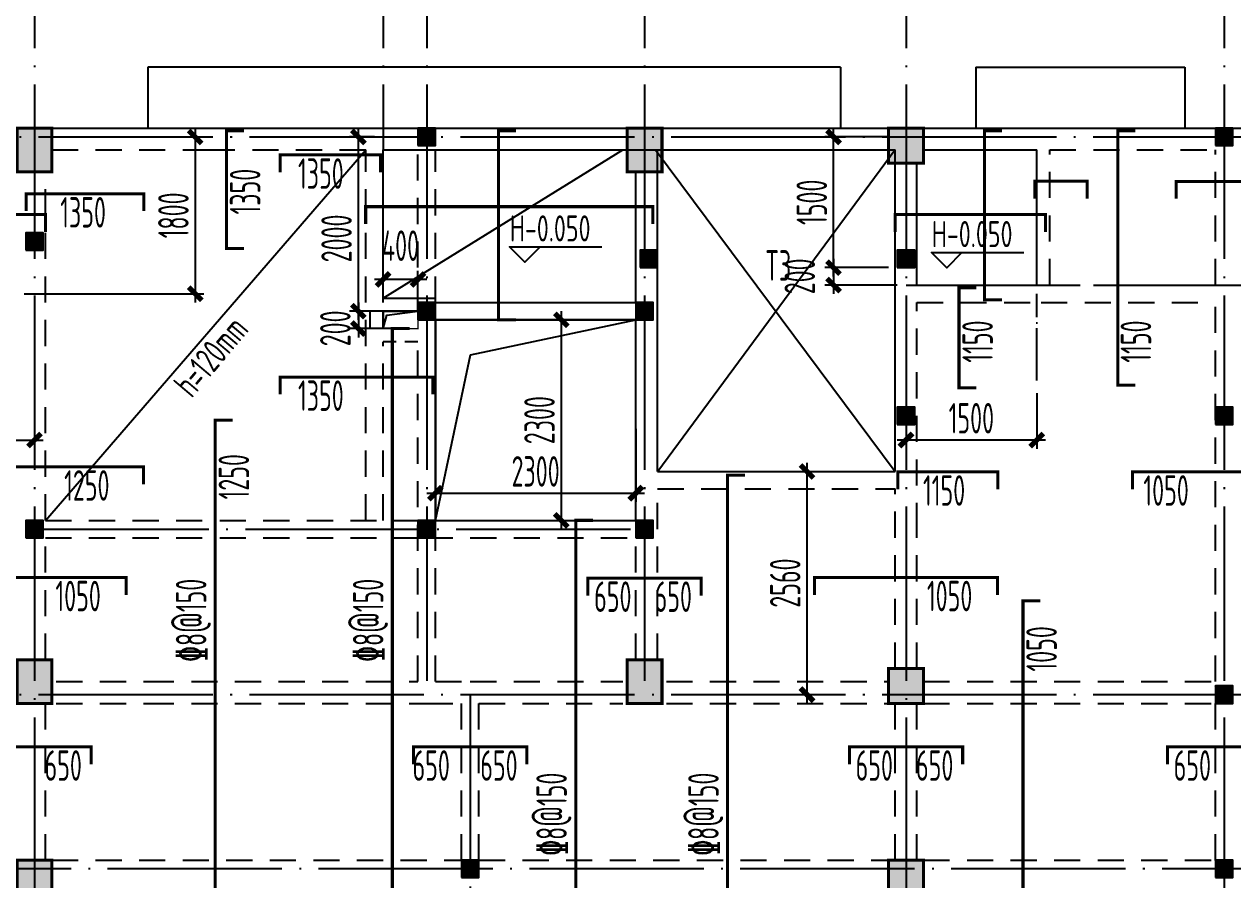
# Model space of a CAD drawing. Extents: x -472319 to -112444, y -516749 to -5704.
# Drawn here: x -277913 to -264044, y -240960 to -231141 of the extents above; entities that cross this region are included whole.
import ezdxf

# ---------------------------------------------------------------- set-up
doc = ezdxf.new("R2010")
doc.units = 0
doc.header["$LTSCALE"] = 100
doc.header["$MEASUREMENT"] = 0
for name, pattern in [('3', [5, 3, -2]), ('CENTER', [2, 1.25, -0.25, 0.25, -0.25]), ('DOTE', [2.42, 2, -0.2, 0.02, -0.2])]:
    doc.linetypes.add(name, pattern=pattern)
for name, color, linetype in [('1301', 24, 'Continuous'), ('1305', 1, 'Continuous'), ('1306', 94, 'Continuous'), ('1307', 7, 'Continuous'), ('COLUMN', 9, 'Continuous'), ('DOTE', 1, 'CENTER'), ('S_BEAM', 4, 'Continuous'), ('S_BEAMDASH', 134, '3'), ('S_CL', 2, 'Continuous'), ('S_HOLE', 253, 'Continuous'), ('坡道', 7, 'Continuous'), ('板标注', 221, 'Continuous'), ('洞口边线', 7, 'Continuous'), ('零厚板', 7, 'Continuous')]:
    doc.layers.add(name, color=color, linetype=linetype)
doc.styles.add('HZ', font='tssdeng.shx', dxfattribs={"width": 0.6, "height": 350, "bigfont": 'a.shx'})
doc.styles.get("Standard").update_dxf_attribs({"font": 'tssdeng.shx', "width": 0.6, "bigfont": 'a.shx'})
doc.styles.add('TSSD_Rein', font='Tssdeng.shx', dxfattribs={"width": 0.7, "bigfont": 'hztxt.shx'})
doc.dimstyles.new('DIMN', dxfattribs={"dimtxt": 350, "dimasz": 150, "dimexe": 100, "dimexo": 100, "dimgap": 75, "dimtad": 1, "dimdec": 0, "dimzin": 0, "dimdsep": 46, "dimtxsty": 'HZ', "dimblk": 'ARCHTICK', "dimcen": 0.09, "dimdle": 100, "dimclrd": 3, "dimclre": 3, "dimclrt": 7, "dimazin": 2, "dimtfac": 1, "dimtdec": 0, "dimtmove": 2, "dimatfit": 3, "dimldrblk": 'ARCHTICK', "dimfxl": 1, "dimtolj": 1, "dimtzin": 0, "dimarcsym": 0})

# ---------------------------------------------------------------- blocks, each defined once
blk = doc.blocks.new('_ArchTick')
at = {"color": 0, "linetype": 'ByBlock', "const_width": 0.4}
blk.add_lwpolyline([(-0.5, -0.5), (0.5, 0.5)], dxfattribs=at)
blk = doc.blocks.new('*D1300')
at = {"layer": '1301', "color": 3, "lineweight": -2, "transparency": 16777216}
for p, q in [((-273294, -234071), (-273894, -234071)), ((-273794, -234335), (-273794, -233971)), ((-273394, -234335), (-273394, -233971))]:
    blk.add_line(p, q, dxfattribs=at)
at = {"layer": 'Defpoints', "color": 0, "transparency": 16777216}
for p in [(-273794, -234071), (-273794, -234435), (-273394, -234435)]:
    blk.add_point(p, dxfattribs=at)
at = {"layer": '1301', "color": 3, "lineweight": -2, "transparency": 16777216, "xscale": 150, "yscale": 150, "zscale": 150, "rotation": 180}
blk.add_blockref('_ArchTick', (-273794, -234071), dxfattribs=at)
at = {"layer": '1301', "color": 3, "lineweight": -2, "transparency": 16777216, "xscale": 150, "yscale": 150, "zscale": 150}
blk.add_blockref('_ArchTick', (-273394, -234071), dxfattribs=at)
at = {"layer": '1301', "color": 7, "transparency": 16777216, "insert": (-273594, -233683), "char_height": 350, "attachment_point": 5, "style": 'HZ'}
blk.add_mtext('\\A1;400', dxfattribs=at)
blk = doc.blocks.new('*D1297')
at = {"layer": '1301', "color": 3, "lineweight": -2, "transparency": 16777216}
for p, q in [((-274078, -234335), (-274078, -234735)), ((-273694, -234435), (-274178, -234435)), ((-273694, -234635), (-274178, -234635))]:
    blk.add_line(p, q, dxfattribs=at)
at = {"layer": 'Defpoints', "color": 0, "transparency": 16777216}
for p in [(-273594, -234435), (-274078, -234635), (-273594, -234635)]:
    blk.add_point(p, dxfattribs=at)
at = {"layer": '1301', "color": 3, "lineweight": -2, "transparency": 16777216, "xscale": 150, "yscale": 150, "zscale": 150}
for p, rotation in [((-274078, -234435), 90), ((-274078, -234635), 270)]:
    blk.add_blockref('_ArchTick', p, dxfattribs=dict(at, rotation=rotation))
at = {"layer": '1301', "color": 7, "transparency": 16777216, "insert": (-274342, -234632), "char_height": 350, "attachment_point": 5, "rotation": 90, "style": 'HZ'}
blk.add_mtext('\\A1;200', dxfattribs=at)
blk = doc.blocks.new('*D2572')
at = {"layer": 'COLUMN', "color": 3, "lineweight": -2, "transparency": 16777216}
for p, q in [((-268930, -236175), (-268930, -238935)), ((-269300, -236275), (-268830, -236275)), ((-269300, -238835), (-268830, -238835))]:
    blk.add_line(p, q, dxfattribs=at)
at = {"layer": 'Defpoints', "color": 0, "transparency": 16777216}
for p in [(-269400, -236275), (-269400, -238835), (-268930, -238835)]:
    blk.add_point(p, dxfattribs=at)
at = {"layer": 'COLUMN', "color": 3, "lineweight": -2, "transparency": 16777216, "xscale": 150, "yscale": 150, "zscale": 150}
for p, rotation in [((-268930, -236275), 90), ((-268930, -238835), 270)]:
    blk.add_blockref('_ArchTick', p, dxfattribs=dict(at, rotation=rotation))
at = {"layer": 'COLUMN', "color": 7, "transparency": 16777216, "insert": (-269180, -237555), "char_height": 350, "attachment_point": 5, "rotation": 90, "style": 'HZ'}
blk.add_mtext('\\A1;2560', dxfattribs=at)
blk = doc.blocks.new('*D2575')
at = {"layer": 'COLUMN', "color": 3, "lineweight": -2, "transparency": 16777216}
for p, q in [((-276960, -232435), (-275850, -232435)), ((-275950, -232335), (-275950, -234335)), ((-277513, -234235), (-275850, -234235))]:
    blk.add_line(p, q, dxfattribs=at)
at = {"layer": 'Defpoints', "color": 0, "transparency": 16777216}
for p in [(-277060, -232435), (-277613, -234235), (-275950, -234235)]:
    blk.add_point(p, dxfattribs=at)
at = {"layer": 'COLUMN', "color": 3, "lineweight": -2, "transparency": 16777216, "xscale": 150, "yscale": 150, "zscale": 150}
for p, rotation in [((-275950, -232435), 90), ((-275950, -234235), 270)]:
    blk.add_blockref('_ArchTick', p, dxfattribs=dict(at, rotation=rotation))
at = {"layer": 'COLUMN', "color": 7, "transparency": 16777216, "insert": (-276200, -233335), "char_height": 350, "attachment_point": 5, "rotation": 90, "style": 'HZ'}
blk.add_mtext('\\A1;1800', dxfattribs=at)
blk = doc.blocks.new('*D2576')
at = {"layer": 'COLUMN', "color": 3, "lineweight": -2, "transparency": 16777216}
for p, q in [((-267994, -232435), (-268725, -232435)), ((-268625, -234035), (-268625, -232335)), ((-267994, -233935), (-268725, -233935))]:
    blk.add_line(p, q, dxfattribs=at)
at = {"layer": 'Defpoints', "color": 0, "transparency": 16777216}
for p in [(-268625, -232435), (-267894, -232435), (-267894, -233935)]:
    blk.add_point(p, dxfattribs=at)
at = {"layer": 'COLUMN', "color": 3, "lineweight": -2, "transparency": 16777216, "xscale": 150, "yscale": 150, "zscale": 150}
for p, rotation in [((-268625, -232435), 90), ((-268625, -233935), 270)]:
    blk.add_blockref('_ArchTick', p, dxfattribs=dict(at, rotation=rotation))
at = {"layer": 'COLUMN', "color": 7, "transparency": 16777216, "insert": (-268875, -233185), "char_height": 350, "attachment_point": 5, "rotation": 90, "style": 'HZ'}
blk.add_mtext('\\A1;1500', dxfattribs=at)
blk = doc.blocks.new('*D2577')
at = {"layer": 'COLUMN', "color": 3, "lineweight": -2, "transparency": 16777216}
for p, q in [((-267994, -233935), (-268725, -233935)), ((-268625, -233835), (-268625, -234235)), ((-267894, -234135), (-268725, -234135))]:
    blk.add_line(p, q, dxfattribs=at)
at = {"layer": 'Defpoints', "color": 0, "transparency": 16777216}
for p in [(-267894, -233935), (-268625, -234135), (-267794, -234135)]:
    blk.add_point(p, dxfattribs=at)
at = {"layer": 'COLUMN', "color": 3, "lineweight": -2, "transparency": 16777216, "xscale": 150, "yscale": 150, "zscale": 150}
for p, rotation in [((-268625, -233935), 90), ((-268625, -234135), 270)]:
    blk.add_blockref('_ArchTick', p, dxfattribs=dict(at, rotation=rotation))
at = {"layer": 'COLUMN', "color": 7, "transparency": 16777216, "insert": (-269013, -234035), "char_height": 350, "attachment_point": 5, "rotation": 90, "style": 'HZ'}
blk.add_mtext('\\A1;200', dxfattribs=at)
blk = doc.blocks.new('*D2578')
at = {"layer": 'COLUMN', "color": 3, "lineweight": -2, "transparency": 16777216}
for p, q in [((-271749, -234435), (-271749, -236935)), ((-271762, -234535), (-271649, -234535)), ((-271767, -236835), (-271649, -236835))]:
    blk.add_line(p, q, dxfattribs=at)
at = {"layer": 'Defpoints', "color": 0, "transparency": 16777216}
for p in [(-271862, -234535), (-271867, -236835), (-271749, -236835)]:
    blk.add_point(p, dxfattribs=at)
at = {"layer": 'COLUMN', "color": 3, "lineweight": -2, "transparency": 16777216, "xscale": 150, "yscale": 150, "zscale": 150}
for p, rotation in [((-271749, -234535), 90), ((-271749, -236835), 270)]:
    blk.add_blockref('_ArchTick', p, dxfattribs=dict(at, rotation=rotation))
at = {"layer": 'COLUMN', "color": 7, "transparency": 16777216, "insert": (-271999, -235685), "char_height": 350, "attachment_point": 5, "rotation": 90, "style": 'HZ'}
blk.add_mtext('\\A1;2300', dxfattribs=at)
blk = doc.blocks.new('*D2579')
at = {"layer": 'COLUMN', "color": 3, "lineweight": -2, "transparency": 16777216}
for p, q in [((-273194, -235785), (-273194, -236623)), ((-270894, -235785), (-270894, -236623)), ((-273294, -236523), (-270794, -236523))]:
    blk.add_line(p, q, dxfattribs=at)
at = {"layer": 'Defpoints', "color": 0, "transparency": 16777216}
for p in [(-273194, -235685), (-270894, -235685), (-270894, -236523)]:
    blk.add_point(p, dxfattribs=at)
at = {"layer": 'COLUMN', "color": 3, "lineweight": -2, "transparency": 16777216, "xscale": 150, "yscale": 150, "zscale": 150, "rotation": 180}
blk.add_blockref('_ArchTick', (-273194, -236523), dxfattribs=at)
at = {"layer": 'COLUMN', "color": 3, "lineweight": -2, "transparency": 16777216, "xscale": 150, "yscale": 150, "zscale": 150}
blk.add_blockref('_ArchTick', (-270894, -236523), dxfattribs=at)
at = {"layer": 'COLUMN', "color": 7, "transparency": 16777216, "insert": (-272044, -236273), "char_height": 350, "attachment_point": 5, "style": 'HZ'}
blk.add_mtext('\\A1;2300', dxfattribs=at)
blk = doc.blocks.new('*D2574')
at = {"layer": 'COLUMN', "color": 3, "lineweight": -2, "transparency": 16777216}
for p, q in [((-273894, -232435), (-274178, -232435)), ((-274078, -234535), (-274078, -232335)), ((-273894, -234435), (-274178, -234435))]:
    blk.add_line(p, q, dxfattribs=at)
at = {"layer": 'Defpoints', "color": 0, "transparency": 16777216}
for p in [(-274078, -232435), (-273794, -232435), (-273794, -234435)]:
    blk.add_point(p, dxfattribs=at)
at = {"layer": 'COLUMN', "color": 3, "lineweight": -2, "transparency": 16777216, "xscale": 150, "yscale": 150, "zscale": 150}
for p, rotation in [((-274078, -232435), 90), ((-274078, -234435), 270)]:
    blk.add_blockref('_ArchTick', p, dxfattribs=dict(at, rotation=rotation))
at = {"layer": 'COLUMN', "color": 7, "transparency": 16777216, "insert": (-274328, -233600), "char_height": 350, "attachment_point": 5, "rotation": 90, "style": 'HZ'}
blk.add_mtext('\\A1;2000', dxfattribs=at)
blk = doc.blocks.new('*D2599')
at = {"layer": '1306', "color": 3, "lineweight": -2, "transparency": 16777216}
for p, q in [((-279294, -235375), (-279294, -236013)), ((-277794, -235375), (-277794, -236013)), ((-279394, -235913), (-277694, -235913))]:
    blk.add_line(p, q, dxfattribs=at)
at = {"layer": 'Defpoints', "color": 0, "transparency": 16777216}
for p in [(-279294, -235275), (-277794, -235275), (-277794, -235913)]:
    blk.add_point(p, dxfattribs=at)
at = {"layer": '1306', "color": 3, "lineweight": -2, "transparency": 16777216, "xscale": 150, "yscale": 150, "zscale": 150, "rotation": 180}
blk.add_blockref('_ArchTick', (-279294, -235913), dxfattribs=at)
at = {"layer": '1306', "color": 3, "lineweight": -2, "transparency": 16777216, "xscale": 150, "yscale": 150, "zscale": 150}
blk.add_blockref('_ArchTick', (-277794, -235913), dxfattribs=at)
at = {"layer": '1306', "color": 7, "transparency": 16777216, "insert": (-278544, -235663), "char_height": 350, "attachment_point": 5, "style": 'HZ'}
blk.add_mtext('\\A1;1500', dxfattribs=at)
blk = doc.blocks.new('*D2606')
at = {"layer": '1306', "color": 3, "lineweight": -2, "transparency": 16777216}
for p, q in [((-267794, -235375), (-267794, -236013)), ((-266294, -235375), (-266294, -236013)), ((-266194, -235913), (-267894, -235913))]:
    blk.add_line(p, q, dxfattribs=at)
at = {"layer": 'Defpoints', "color": 0, "transparency": 16777216}
for p in [(-267794, -235275), (-266294, -235275), (-267794, -235913)]:
    blk.add_point(p, dxfattribs=at)
at = {"layer": '1306', "color": 3, "lineweight": -2, "transparency": 16777216, "xscale": 150, "yscale": 150, "zscale": 150, "rotation": 180}
blk.add_blockref('_ArchTick', (-267794, -235913), dxfattribs=at)
at = {"layer": '1306', "color": 3, "lineweight": -2, "transparency": 16777216, "xscale": 150, "yscale": 150, "zscale": 150}
blk.add_blockref('_ArchTick', (-266294, -235913), dxfattribs=at)
at = {"layer": '1306', "color": 7, "transparency": 16777216, "insert": (-267044, -235663), "char_height": 350, "attachment_point": 5, "style": 'HZ'}
blk.add_mtext('\\A1;1500', dxfattribs=at)

msp = doc.modelspace()

# ---------------------------------------------------------------- hatches: boundary and pattern name
at = {"layer": 'COLUMN'}
h = msp.add_hatch(dxfattribs=at)
h.set_pattern_fill('ANSI31', color=0)
h.set_pattern_definition([(45, (-324431.33058, -46796.88947), (-0.08838834765, 0.08838834765), [])])
h.paths.add_polyline_path([(-273393.831, -232534.889), (-273193.831, -232534.889), (-273193.831, -232334.889), (-273393.831, -232334.889)])
h = msp.add_hatch(dxfattribs=at)
h.set_pattern_fill('ANSI31', color=0)
h.set_pattern_definition([(45, (-315281.33058, -46796.88947), (-0.08838834765, 0.08838834765), [])])
h.paths.add_polyline_path([(-264243.831, -232534.889), (-264043.831, -232534.889), (-264043.831, -232334.889), (-264243.831, -232334.889)])
h = msp.add_hatch(dxfattribs=at)
h.set_pattern_fill('ANSI31', color=0)
h.set_pattern_definition([(45, (-328931.33254, -47996.88947), (-0.08838834765, 0.08838834765), [])])
h.paths.add_polyline_path([(-277893.833, -233734.889), (-277693.833, -233734.889), (-277693.833, -233534.889), (-277893.833, -233534.889)])
h = msp.add_hatch(dxfattribs=at)
h.set_pattern_fill('ANSI31', color=0)
h.set_pattern_definition([(45, (-328931.33058, -47996.88947), (-0.08838834765, 0.08838834765), [])])
h.paths.add_polyline_path([(-277893.831, -233734.889), (-277693.831, -233734.889), (-277693.831, -233534.889), (-277893.831, -233534.889)])
h = msp.add_hatch(dxfattribs=at)
h.set_pattern_fill('ANSI31', color=0)
h.set_pattern_definition([(45, (-321881.33058, -48196.88947), (-0.08838834765, 0.08838834765), [])])
h.paths.add_polyline_path([(-270843.831, -233934.889), (-270643.831, -233934.889), (-270643.831, -233734.889), (-270843.831, -233734.889)])
h = msp.add_hatch(dxfattribs=at)
h.set_pattern_fill('ANSI31', color=0)
h.set_pattern_definition([(45, (-321881.32863, -48196.88947), (-0.08838834765, 0.08838834765), [])])
h.paths.add_polyline_path([(-270843.829, -233934.889), (-270643.829, -233934.889), (-270643.829, -233734.889), (-270843.829, -233734.889)])
h = msp.add_hatch(dxfattribs=at)
h.set_pattern_fill('ANSI31', color=0)
h.set_pattern_definition([(45, (-318931.33058, -48196.88947), (-0.08838834765, 0.08838834765), [])])
h.paths.add_polyline_path([(-267893.831, -233934.889), (-267693.831, -233934.889), (-267693.831, -233734.889), (-267893.831, -233734.889)])
h = msp.add_hatch(dxfattribs=at)
h.set_pattern_fill('ANSI31', color=0)
h.set_pattern_definition([(45, (-324431.33058, -48796.88947), (-0.08838834765, 0.08838834765), [])])
h.paths.add_polyline_path([(-273393.831, -234534.889), (-273193.831, -234534.889), (-273193.831, -234334.889), (-273393.831, -234334.889)])
h = msp.add_hatch(dxfattribs=at)
h.set_pattern_fill('ANSI31', color=0)
h.set_pattern_definition([(45, (-324431.32863, -48796.88947), (-0.08838834765, 0.08838834765), [])])
h.paths.add_polyline_path([(-273393.829, -234534.889), (-273193.829, -234534.889), (-273193.829, -234334.889), (-273393.829, -234334.889)])
h = msp.add_hatch(dxfattribs=at)
h.set_pattern_fill('ANSI31', color=0)
h.set_pattern_definition([(45, (-321931.33058, -48796.88947), (-0.08838834765, 0.08838834765), [])])
h.paths.add_polyline_path([(-270893.831, -234534.889), (-270693.831, -234534.889), (-270693.831, -234334.889), (-270893.831, -234334.889)])
h = msp.add_hatch(dxfattribs=at)
h.set_pattern_fill('ANSI31', color=0)
h.set_pattern_definition([(45, (-321931.32863, -48796.88947), (-0.08838834765, 0.08838834765), [])])
h.paths.add_polyline_path([(-270893.829, -234534.889), (-270693.829, -234534.889), (-270693.829, -234334.889), (-270893.829, -234334.889)])
h = msp.add_hatch(dxfattribs=at)
h.set_pattern_fill('ANSI31', color=0)
h.set_pattern_definition([(45, (-318931.33058, -49996.89093), (-0.08838834765, 0.08838834765), [])])
h.paths.add_polyline_path([(-267893.831, -235734.891), (-267693.831, -235734.891), (-267693.831, -235534.891), (-267893.831, -235534.891)])
h = msp.add_hatch(dxfattribs=at)
h.set_pattern_fill('ANSI31', color=0)
h.set_pattern_definition([(45, (-315281.33058, -49996.89093), (-0.08838834765, 0.08838834765), [])])
h.paths.add_polyline_path([(-264243.831, -235734.891), (-264043.831, -235734.891), (-264043.831, -235534.891), (-264243.831, -235534.891)])
h = msp.add_hatch(dxfattribs=at)
h.set_pattern_fill('ANSI31', color=0)
h.set_pattern_definition([(45, (-328931.33058, -51296.89045), (-0.08838834765, 0.08838834765), [])])
h.paths.add_polyline_path([(-277893.831, -237034.89), (-277693.831, -237034.89), (-277693.831, -236834.89), (-277893.831, -236834.89)])
h = msp.add_hatch(dxfattribs=at)
h.set_pattern_fill('ANSI31', color=0)
h.set_pattern_definition([(45, (-328931.32863, -51296.89045), (-0.08838834765, 0.08838834765), [])])
h.paths.add_polyline_path([(-277893.829, -237034.89), (-277693.829, -237034.89), (-277693.829, -236834.89), (-277893.829, -236834.89)])
h = msp.add_hatch(dxfattribs=at)
h.set_pattern_fill('ANSI31', color=0)
h.set_pattern_definition([(45, (-324431.33058, -51296.89045), (-0.08838834765, 0.08838834765), [])])
h.paths.add_polyline_path([(-273393.831, -237034.89), (-273193.831, -237034.89), (-273193.831, -236834.89), (-273393.831, -236834.89)])
h = msp.add_hatch(dxfattribs=at)
h.set_pattern_fill('ANSI31', color=0)
h.set_pattern_definition([(45, (-324431.32863, -51296.89045), (-0.08838834765, 0.08838834765), [])])
h.paths.add_polyline_path([(-273393.829, -237034.89), (-273193.829, -237034.89), (-273193.829, -236834.89), (-273393.829, -236834.89)])
h = msp.add_hatch(dxfattribs=at)
h.set_pattern_fill('ANSI31', color=0)
h.set_pattern_definition([(45, (-321931.33058, -51296.89045), (-0.08838834765, 0.08838834765), [])])
h.paths.add_polyline_path([(-270893.831, -237034.89), (-270693.831, -237034.89), (-270693.831, -236834.89), (-270893.831, -236834.89)])
h = msp.add_hatch(dxfattribs=at)
h.set_pattern_fill('ANSI31', color=0)
h.set_pattern_definition([(45, (-321931.32863, -51296.89045), (-0.08838834765, 0.08838834765), [])])
h.paths.add_polyline_path([(-270893.829, -237034.89), (-270693.829, -237034.89), (-270693.829, -236834.89), (-270893.829, -236834.89)])
h = msp.add_hatch(dxfattribs=at)
h.set_pattern_fill('ANSI31', color=0)
h.set_pattern_definition([(45, (-315281.32863, -53196.89045), (-0.08838834765, 0.08838834765), [])])
h.paths.add_polyline_path([(-264243.829, -238934.89), (-264043.829, -238934.89), (-264043.829, -238734.89), (-264243.829, -238734.89)])
h = msp.add_hatch(dxfattribs=at)
h.set_pattern_fill('ANSI31', color=0)
h.set_pattern_definition([(45, (-323931.32863, -55196.89045), (-0.08838834765, 0.08838834765), [])])
h.paths.add_polyline_path([(-272893.829, -240934.89), (-272693.829, -240934.89), (-272693.829, -240734.89), (-272893.829, -240734.89)])
h = msp.add_hatch(dxfattribs=at)
h.set_pattern_fill('ANSI31', color=0)
h.set_pattern_definition([(45, (-315281.33058, -55196.89045), (-0.08838834765, 0.08838834765), [])])
h.paths.add_polyline_path([(-264243.831, -240934.89), (-264043.831, -240934.89), (-264043.831, -240734.89), (-264243.831, -240734.89)])
at = {"layer": 'S_CL'}
h = msp.add_hatch(dxfattribs=at)
h.set_pattern_fill('ANSI31', color=256)
h.set_pattern_definition([(45, (114544.49969, 398805.50098), (-0.088388347648, 0.088388347648), [])])
h.paths.add_polyline_path([(-299493.831, -232834.889), (-299493.831, -232334.889), (-299893.831, -232334.889), (-299893.831, -232834.889)])
h.paths.add_polyline_path([(-299493.831, -238934.89), (-299493.831, -238534.89), (-299893.831, -238534.89), (-299893.831, -238934.89)])
h.paths.add_polyline_path([(-299493.831, -241134.89), (-299493.831, -240734.89), (-299893.831, -240734.89), (-299893.831, -241134.89)])
h.paths.add_polyline_path([(-299493.831, -247334.89), (-299493.831, -246834.89), (-299893.831, -246834.89), (-299893.831, -247334.89)])
h.paths.add_polyline_path([(-302393.831, -232834.889), (-302393.831, -232334.889), (-302793.831, -232334.889), (-302793.831, -232834.889)])
h.paths.add_polyline_path([(-302393.831, -238934.89), (-302393.831, -238534.89), (-302793.831, -238534.89), (-302793.831, -238934.89)])
h.paths.add_polyline_path([(-302393.831, -241134.89), (-302393.831, -240734.89), (-302793.831, -240734.89), (-302793.831, -241134.89)])
h.paths.add_polyline_path([(-302393.831, -247334.89), (-302393.831, -246834.89), (-302793.831, -246834.89), (-302793.831, -247334.89)])
h.paths.add_polyline_path([(-242793.829, -247334.89), (-242793.829, -246834.89), (-243193.829, -246834.89), (-243193.829, -247334.89)])
h.paths.add_polyline_path([(-245693.829, -247334.89), (-245693.829, -246834.89), (-246093.829, -246834.89), (-246093.829, -247334.89)])
h.paths.add_polyline_path([(-252993.829, -247334.89), (-252993.829, -246934.89), (-253393.829, -246934.89), (-253393.829, -247334.89)])
h.paths.add_polyline_path([(-260293.829, -247334.89), (-260293.829, -246934.89), (-260693.829, -246934.89), (-260693.829, -247334.89)])
h.paths.add_polyline_path([(-267593.829, -247334.89), (-267593.829, -246834.89), (-267993.829, -246834.89), (-267993.829, -247334.89)])
h.paths.add_polyline_path([(-277593.831, -247334.89), (-277593.831, -246834.89), (-277993.831, -246834.89), (-277993.831, -247334.89)])
h.paths.add_polyline_path([(-284893.831, -247334.89), (-284893.831, -246934.89), (-285293.831, -246934.89), (-285293.831, -247334.89)])
h.paths.add_polyline_path([(-292193.831, -247334.89), (-292193.831, -246934.89), (-292593.831, -246934.89), (-292593.831, -247334.89)])
h.paths.add_polyline_path([(-242793.829, -232834.889), (-242793.829, -232334.889), (-243193.829, -232334.889), (-243193.829, -232834.889)])
h.paths.add_polyline_path([(-242793.829, -238934.89), (-242793.829, -238534.89), (-243193.829, -238534.89), (-243193.829, -238934.89)])
h.paths.add_polyline_path([(-242793.829, -241134.89), (-242793.829, -240734.89), (-243193.829, -240734.89), (-243193.829, -241134.89)])
h.paths.add_polyline_path([(-245693.829, -232834.889), (-245693.829, -232334.889), (-246093.829, -232334.889), (-246093.829, -232834.889)])
h.paths.add_polyline_path([(-245693.829, -238934.89), (-245693.829, -238534.89), (-246093.829, -238534.89), (-246093.829, -238934.89)])
h.paths.add_polyline_path([(-245693.829, -241134.89), (-245693.829, -240734.89), (-246093.829, -240734.89), (-246093.829, -241134.89)])
h.paths.add_polyline_path([(-252993.829, -232734.889), (-252993.829, -232334.889), (-253393.829, -232334.889), (-253393.829, -232734.889)])
h.paths.add_polyline_path([(-260293.829, -232734.889), (-260293.829, -232334.889), (-260693.829, -232334.889), (-260693.829, -232734.889)])
h.paths.add_polyline_path([(-267593.829, -232734.889), (-267593.829, -232334.889), (-267993.829, -232334.889), (-267993.829, -232734.889)])
h.paths.add_polyline_path([(-270593.829, -232834.889), (-270593.829, -232334.889), (-270993.829, -232334.889), (-270993.829, -232834.889)])
h.paths.add_polyline_path([(-277593.831, -232834.889), (-277593.831, -232334.889), (-277993.831, -232334.889), (-277993.831, -232834.889)])
h.paths.add_polyline_path([(-284893.831, -232734.889), (-284893.831, -232334.889), (-285293.831, -232334.889), (-285293.831, -232734.889)])
h.paths.add_polyline_path([(-292193.831, -232734.889), (-292193.831, -232334.889), (-292593.831, -232334.889), (-292593.831, -232734.889)])
h.paths.add_polyline_path([(-260293.829, -238934.89), (-260293.829, -238534.89), (-260693.829, -238534.89), (-260693.829, -238934.89)])
h.paths.add_polyline_path([(-260293.829, -241134.89), (-260293.829, -240734.89), (-260693.829, -240734.89), (-260693.829, -241134.89)])
h.paths.add_polyline_path([(-267593.829, -238934.89), (-267593.829, -238534.89), (-267993.829, -238534.89), (-267993.829, -238934.89)])
h.paths.add_polyline_path([(-267593.829, -241134.89), (-267593.829, -240734.89), (-267993.829, -240734.89), (-267993.829, -241134.89)])
h.paths.add_polyline_path([(-270593.829, -238934.89), (-270593.829, -238434.89), (-270993.829, -238434.89), (-270993.829, -238934.89)])
h.paths.add_polyline_path([(-277593.831, -238934.89), (-277593.831, -238434.89), (-277993.831, -238434.89), (-277993.831, -238934.89)])
h.paths.add_polyline_path([(-277593.831, -241134.89), (-277593.831, -240734.89), (-277993.831, -240734.89), (-277993.831, -241134.89)])
h.paths.add_polyline_path([(-284893.831, -238934.89), (-284893.831, -238534.89), (-285293.831, -238534.89), (-285293.831, -238934.89)])
h.paths.add_polyline_path([(-284893.831, -241134.89), (-284893.831, -240734.89), (-285293.831, -240734.89), (-285293.831, -241134.89)])

# ---------------------------------------------------------------- linework, layer by layer
for p, q in [((-268543.829, -231634.89), (-276493.829, -231634.89)), ((-268543.829, -231634.89), (-268543.829, -232334.89)), ((-266993.829, -231634.89), (-264593.829, -231634.89)), ((-266993.829, -231634.89), (-266993.829, -232334.89))]:
    msp.add_line(p, q)
at = {"layer": '1301', "color": 7}
msp.add_line((-273793.829, -234284.89), (-271043.829, -232584.89), dxfattribs=at)
at = {"layer": '1305', "const_width": 35}
for points in [[(-275390.331, -233714.89), (-275590.331, -233714.89), (-275590.331, -232364.89), (-275390.331, -232364.89)], [(-272268.829, -234534.89), (-272468.829, -234534.89), (-272468.829, -232364.89), (-272268.829, -232364.89)], [(-266692.829, -234304.89), (-266892.829, -234304.89), (-266892.829, -232364.89), (-266692.829, -232364.89)], [(-265163.833, -235284.89), (-265363.833, -235284.89), (-265363.833, -232364.89), (-265163.833, -232364.89)], [(-274973.829, -232841.822), (-274973.829, -232641.822), (-273823.829, -232641.822), (-273823.829, -232841.822)], [(-266313.829, -233142.322), (-266313.829, -232942.322), (-265713.829, -232942.322), (-265713.829, -233142.322)], [(-264693.829, -233144.89), (-264693.829, -232944.89), (-263593.829, -232944.892), (-263593.829, -233144.892)], [(-277888.833, -233286.39), (-277888.833, -233086.39), (-276538.833, -233086.39), (-276538.833, -233286.39)], [(-273993.829, -233435.39), (-273993.829, -233235.39), (-270698.825, -233235.39), (-270698.825, -233435.39)], [(-279393.831, -233524.39), (-279393.831, -233324.39), (-277668.831, -233324.39), (-277668.831, -233524.39)], [(-267918.829, -233524.39), (-267918.829, -233324.39), (-266193.829, -233324.39), (-266193.829, -233524.39)], [(-266985.829, -235314.89), (-267185.829, -235314.89), (-267185.829, -234164.89), (-266985.829, -234164.89)], [(-273488.331, -242184.891), (-273688.331, -242184.891), (-273688.329, -234634.89), (-273488.329, -234634.89)], [(-274973.829, -235390.39), (-274973.829, -235190.39), (-273223.829, -235190.39), (-273223.829, -235390.39)], [(-275519.831, -242184.891), (-275719.831, -242184.891), (-275719.829, -235684.891), (-275519.829, -235684.891)], [(-279043.831, -236420.889), (-279043.831, -236220.889), (-276543.831, -236220.89), (-276543.831, -236420.89)], [(-269641.329, -242184.891), (-269841.329, -242184.891), (-269841.329, -236314.891), (-269641.329, -236314.891)], [(-267888.829, -236478.889), (-267888.829, -236278.889), (-266738.829, -236278.89), (-266738.829, -236478.89)], [(-265193.825, -236478.888), (-265193.825, -236278.888), (-263093.825, -236278.889), (-263093.825, -236478.889)], [(-271383.829, -242184.891), (-271583.829, -242184.891), (-271583.829, -236834.891), (-271383.829, -236834.891)], [(-278843.831, -237689.891), (-278843.831, -237489.891), (-276743.831, -237489.892), (-276743.831, -237689.892)], [(-271443.829, -237697.321), (-271443.829, -237497.321), (-270143.829, -237497.322), (-270143.829, -237697.322)], [(-268843.829, -237689.891), (-268843.829, -237489.891), (-266743.829, -237489.892), (-266743.829, -237689.892)], [(-266251.333, -241909.891), (-266451.333, -241909.891), (-266451.333, -237759.891), (-266251.333, -237759.891)], [(-278443.831, -239634.891), (-278443.831, -239434.891), (-277143.831, -239434.892), (-277143.831, -239634.892)], [(-273443.829, -239634.891), (-273443.829, -239434.891), (-272143.829, -239434.891), (-272143.829, -239634.891)], [(-268443.829, -239634.891), (-268443.829, -239434.891), (-267143.829, -239434.892), (-267143.829, -239634.892)], [(-264793.833, -239634.89), (-264793.833, -239434.89), (-263493.833, -239434.891), (-263493.833, -239634.891)]]:
    msp.add_lwpolyline(points, dxfattribs=at)
at = {"layer": 'COLUMN', "color": 7}
msp.add_line((-277668.831, -236834.89), (-273993.829, -232584.889), dxfattribs=at)
at = {"layer": 'COLUMN', "color": 0}
for points in [[(-273393.831, -232534.889), (-273193.831, -232534.889), (-273193.831, -232334.889), (-273393.831, -232334.889)], [(-264243.831, -232534.889), (-264043.831, -232534.889), (-264043.831, -232334.889), (-264243.831, -232334.889)], [(-277893.833, -233734.889), (-277693.833, -233734.889), (-277693.833, -233534.889), (-277893.833, -233534.889)], [(-277893.831, -233734.889), (-277693.831, -233734.889), (-277693.831, -233534.889), (-277893.831, -233534.889)], [(-270843.831, -233934.889), (-270643.831, -233934.889), (-270643.831, -233734.889), (-270843.831, -233734.889)], [(-270843.829, -233934.889), (-270643.829, -233934.889), (-270643.829, -233734.889), (-270843.829, -233734.889)], [(-267893.831, -233934.889), (-267693.831, -233934.889), (-267693.831, -233734.889), (-267893.831, -233734.889)], [(-273393.831, -234534.889), (-273193.831, -234534.889), (-273193.831, -234334.889), (-273393.831, -234334.889)], [(-273393.829, -234534.889), (-273193.829, -234534.889), (-273193.829, -234334.889), (-273393.829, -234334.889)], [(-270893.831, -234534.889), (-270693.831, -234534.889), (-270693.831, -234334.889), (-270893.831, -234334.889)], [(-270893.829, -234534.889), (-270693.829, -234534.889), (-270693.829, -234334.889), (-270893.829, -234334.889)], [(-267893.831, -235734.891), (-267693.831, -235734.891), (-267693.831, -235534.891), (-267893.831, -235534.891)], [(-264243.831, -235734.891), (-264043.831, -235734.891), (-264043.831, -235534.891), (-264243.831, -235534.891)], [(-277893.831, -237034.89), (-277693.831, -237034.89), (-277693.831, -236834.89), (-277893.831, -236834.89)], [(-277893.829, -237034.89), (-277693.829, -237034.89), (-277693.829, -236834.89), (-277893.829, -236834.89)], [(-273393.831, -237034.89), (-273193.831, -237034.89), (-273193.831, -236834.89), (-273393.831, -236834.89)], [(-273393.829, -237034.89), (-273193.829, -237034.89), (-273193.829, -236834.89), (-273393.829, -236834.89)], [(-270893.831, -237034.89), (-270693.831, -237034.89), (-270693.831, -236834.89), (-270893.831, -236834.89)], [(-270893.829, -237034.89), (-270693.829, -237034.89), (-270693.829, -236834.89), (-270893.829, -236834.89)], [(-264243.829, -238934.89), (-264043.829, -238934.89), (-264043.829, -238734.89), (-264243.829, -238734.89)], [(-272893.829, -240934.89), (-272693.829, -240934.89), (-272693.829, -240734.89), (-272893.829, -240734.89)], [(-264243.831, -240934.89), (-264043.831, -240934.89), (-264043.831, -240734.89), (-264243.831, -240734.89)]]:
    msp.add_lwpolyline(points, close=True, dxfattribs=at)
at = {"layer": 'DOTE', "linetype": 'DOTE', "ltscale": 10}
for p, q in [((-277793.829, -229415.242), (-277793.829, -251565.282)), ((-273793.829, -229415.242), (-273793.829, -232584.89)), ((-273293.829, -229415.242), (-273293.829, -238834.89)), ((-270793.829, -229415.242), (-270793.829, -238834.89)), ((-267793.829, -229415.242), (-267793.829, -251565.282)), ((-264143.829, -229415.242), (-264143.829, -251565.282)), ((-304367.647, -232434.89), (-241075.018, -232434.89)), ((-299693.829, -234234.89), (-277060, -234234.89)), ((-267793.829, -234134.889), (-245893.829, -234134.889)), ((-277793.829, -236934.891), (-270793.829, -236934.891)), ((-304367.647, -238834.89), (-241075.018, -238834.89)), ((-272793.829, -238834.89), (-272793.829, -251565.282)), ((-241075.018, -240834.89), (-304367.647, -240834.89))]:
    msp.add_line(p, q, dxfattribs=at)
at = {"layer": 'DOTE', "linetype": 'DOTE', "ltscale": 3}
msp.add_line((-266293.831, -235229.086), (-266293.831, -234234.889), dxfattribs=at)
at = {"layer": 'S_BEAM'}
for p, q in [((-277593.831, -232334.889), (-275793.831, -232334.889)), ((-275793.831, -232334.889), (-273293.829, -232334.889)), ((-273293.829, -232334.889), (-270993.829, -232334.889)), ((-270593.829, -232334.889), (-267993.829, -232334.889)), ((-267593.829, -232334.889), (-266218.829, -232334.889)), ((-266218.829, -232334.889), (-264143.829, -232334.889)), ((-264143.829, -232334.889), (-262043.829, -232334.889)), ((-273793.829, -232584.889), (-270993.829, -232584.889)), ((-273793.829, -234284.889), (-273793.829, -232584.889)), ((-270993.829, -232584.889), (-267918.829, -232584.889)), ((-270643.829, -234434.889), (-270643.829, -232584.889)), ((-270593.829, -232584.889), (-267918.829, -232584.889)), ((-267918.829, -234234.889), (-267918.829, -232584.889)), ((-267593.829, -232584.889), (-266293.829, -232584.889)), ((-266293.829, -234134.889), (-266293.829, -232584.889)), ((-270893.829, -233934.889), (-270893.829, -232834.889)), ((-267668.829, -233934.889), (-267668.829, -232734.889)), ((-270893.829, -234334.889), (-270893.829, -233934.889)), ((-267668.829, -234134.889), (-267668.829, -233934.889)), ((-267918.829, -236274.89), (-267918.829, -234234.889)), ((-267668.829, -234134.889), (-266293.829, -234134.889)), ((-273793.829, -234284.889), (-273193.829, -234284.889)), ((-273193.829, -234334.889), (-270893.829, -234334.889)), ((-273793.829, -234634.889), (-273793.829, -234434.888)), ((-273793.829, -234434.888), (-273393.829, -234434.888)), ((-270643.829, -236274.89), (-270643.829, -234434.889)), ((-273193.829, -236834.89), (-273193.829, -234534.889)), ((-273193.829, -234534.889), (-270893.829, -234534.889)), ((-270893.829, -236834.89), (-270893.829, -234534.889)), ((-270643.829, -236274.89), (-267918.829, -236274.89)), ((-273193.829, -236834.89), (-270893.829, -236834.89))]:
    msp.add_line(p, q, dxfattribs=at)
at = {"layer": 'S_BEAMDASH'}
for p, q in [((-277593.831, -232584.889), (-275793.831, -232584.889)), ((-275793.831, -232584.889), (-273993.829, -232584.889)), ((-273993.829, -236834.89), (-273993.829, -232584.889)), ((-273393.829, -234434.889), (-273393.829, -232584.889)), ((-273193.829, -234334.889), (-273193.829, -232584.889)), ((-266143.829, -232584.889), (-264243.829, -232584.889)), ((-266143.829, -234134.889), (-266143.829, -232584.889)), ((-264243.829, -234134.889), (-264243.829, -232584.889)), ((-277668.831, -234334.889), (-277668.831, -232834.889)), ((-266143.829, -234134.889), (-264243.829, -234134.889)), ((-277668.831, -236834.89), (-277668.831, -234334.889)), ((-267668.829, -236934.89), (-267668.829, -234334.889)), ((-267668.829, -234334.889), (-266243.829, -234334.889)), ((-266243.829, -234334.889), (-264243.829, -234334.889)), ((-264243.829, -238684.89), (-264243.829, -234334.889)), ((-273943.829, -234634.889), (-273943.829, -234434.889)), ((-273793.829, -236834.89), (-273793.829, -234784.889)), ((-273393.829, -238684.89), (-273393.829, -234784.889)), ((-273193.829, -238684.89), (-273193.829, -234784.889)), ((-270643.829, -238434.89), (-270643.829, -236474.89)), ((-270643.829, -236474.89), (-267918.829, -236474.89)), ((-267918.829, -238534.89), (-267918.829, -236474.89)), ((-277668.831, -236834.89), (-273393.829, -236834.89)), ((-267668.829, -238534.89), (-267668.829, -236934.89)), ((-277668.831, -238434.89), (-277668.831, -237034.89)), ((-277668.831, -237034.89), (-273293.829, -237034.89)), ((-273293.829, -237034.89), (-270918.829, -237034.89)), ((-270893.829, -238434.89), (-270893.829, -237034.89)), ((-277543.831, -238684.89), (-276493.829, -238684.89)), ((-276493.829, -238684.89), (-273393.829, -238684.89)), ((-273193.829, -238684.89), (-272793.829, -238684.89)), ((-272793.829, -238684.89), (-271043.829, -238684.89)), ((-270543.829, -238684.89), (-267993.829, -238684.89)), ((-267593.829, -238684.89), (-264243.829, -238684.89)), ((-277668.831, -240734.89), (-277668.831, -238934.89)), ((-277543.831, -238934.89), (-276493.829, -238934.89)), ((-276493.829, -238934.89), (-273293.829, -238934.89)), ((-273293.829, -238934.89), (-272893.829, -238934.89)), ((-272893.829, -240734.89), (-272893.829, -238934.89)), ((-272693.829, -238934.89), (-271043.829, -238934.89)), ((-272693.829, -240734.89), (-272693.829, -238934.89)), ((-270543.829, -238934.89), (-267993.829, -238934.89)), ((-267918.829, -240734.89), (-267918.829, -238934.89)), ((-267668.829, -240734.89), (-267668.829, -238934.89)), ((-267593.829, -238934.89), (-264243.829, -238934.89)), ((-264243.829, -240734.89), (-264243.829, -238934.89)), ((-277593.831, -240734.89), (-272893.829, -240734.89)), ((-272693.829, -240734.89), (-267993.829, -240734.89)), ((-267593.829, -240734.89), (-264243.829, -240734.89))]:
    msp.add_line(p, q, dxfattribs=at)
at = {"layer": 'S_BEAMDASH', "ltscale": 0.5}
msp.add_line((-273393.829, -234784.889), (-273793.829, -234784.889), dxfattribs=at)
at = {"layer": 'S_CL', "const_width": 35}
for points in [[(-277593.831, -232834.889), (-277593.831, -232334.889), (-277993.831, -232334.889), (-277993.831, -232834.889)], [(-270593.829, -232834.889), (-270593.829, -232334.889), (-270993.829, -232334.889), (-270993.829, -232834.889)], [(-267593.829, -232734.889), (-267593.829, -232334.889), (-267993.829, -232334.889), (-267993.829, -232734.889)], [(-277593.831, -238934.89), (-277593.831, -238434.89), (-277993.831, -238434.89), (-277993.831, -238934.89)], [(-270593.829, -238934.89), (-270593.829, -238434.89), (-270993.829, -238434.89), (-270993.829, -238934.89)], [(-267593.829, -238934.89), (-267593.829, -238534.89), (-267993.829, -238534.89), (-267993.829, -238934.89)], [(-277593.831, -241134.89), (-277593.831, -240734.89), (-277993.831, -240734.89), (-277993.831, -241134.89)], [(-267593.829, -241134.89), (-267593.829, -240734.89), (-267993.829, -240734.89), (-267993.829, -241134.89)]]:
    msp.add_lwpolyline(points, close=True, dxfattribs=at)
at = {"layer": 'S_HOLE', "const_width": 18}
for points in [[(-273793.829, -234634.89), (-273393.829, -234634.89), (-273393.829, -234434.889), (-273793.829, -234434.889), (-273793.829, -234634.89)], [(-273193.829, -236834.891), (-270893.829, -236834.891), (-270893.829, -234534.89), (-273193.829, -234534.89), (-273193.829, -236834.891)]]:
    msp.add_lwpolyline(points, close=True, dxfattribs=at)
at = {"layer": '坡道'}
for p, q in [((-276493.829, -231634.89), (-276493.829, -232334.89)), ((-264593.829, -231634.89), (-264593.829, -232334.89))]:
    msp.add_line(p, q, dxfattribs=at)
at = {"layer": '板标注'}
for points in [[(-271993.693, -233695.822), (-272168.693, -233870.822), (-272343.693, -233695.822), (-271282.759, -233695.822)], [(-267151.761, -233760.822), (-267326.761, -233935.822), (-267501.761, -233760.822), (-266440.827, -233760.822)]]:
    msp.add_lwpolyline(points, dxfattribs=at)
at = {"layer": '洞口边线'}
for points in [[(-273393.829, -234434.889), (-273793.829, -234434.889), (-273793.829, -234634.89), (-273749.635, -234479.083), (-273393.829, -234434.889)], [(-270893.829, -234534.89), (-273193.829, -234534.89), (-273193.829, -236834.891), (-272791.663, -234937.056), (-270893.829, -234534.89)]]:
    msp.add_lwpolyline(points, close=True, dxfattribs=at)
at = {"layer": '零厚板'}
for p, q in [((-270668.829, -232584.889), (-267918.829, -236274.89)), ((-267918.829, -232584.889), (-270642.946, -236274.89))]:
    msp.add_line(p, q, dxfattribs=at)

# ---------------------------------------------------------------- texts
at = {"layer": '1306', "width": 0.6}
for s, p in [('1350', (-274770.261, -233030.222)), ('1350', (-277498.833, -233474.791)), ('1350', (-274770.261, -235578.791)), ('1250', (-277453.831, -236609.29)), ('1150', (-267598.829, -236667.29)), ('1050', (-265069.825, -236667.29)), ('1050', (-277553.831, -237878.292)), ('650', (-271372.329, -237885.721)), ('650', (-270678.829, -237885.721)), ('1050', (-267553.829, -237878.292)), ('650', (-277678.831, -239823.292)), ('650', (-273456.329, -239823.292)), ('650', (-272678.829, -239823.292)), ('650', (-268372.329, -239823.292)), ('650', (-267678.829, -239823.292)), ('650', (-264722.333, -239823.292))]:
    msp.add_text(s, height=350, dxfattribs=at).set_placement(p)
for s, p in [('1350', (-275201.93, -233324.89)), ('1150', (-266797.43, -235024.89)), ('1150', (-264980.43, -235024.89)), ('1250', (-275331.428, -236594.891)), ('1050', (-266062.934, -238569.891))]:
    msp.add_text(s, height=350, rotation=90, dxfattribs=at).set_placement(p)
at = {"layer": '1307', "width": 0.6}
msp.add_text('T3', height=350, dxfattribs=at).set_placement((-269409.706, -234084.829))
for p in [(-275821.428, -238457.391), (-273789.928, -238457.391), (-271685.43, -240682.391), (-269942.93, -240682.391)]:
    msp.add_text('\x848@150', height=350, rotation=90, dxfattribs=at).set_placement(p)
at = {"layer": '板标注', "style": 'TSSD_Rein', "width": 0.7}
for p in [(-272340.111, -233634.911), (-267498.179, -233699.911)]:
    msp.add_text('H-0.050', height=300, dxfattribs=at).set_placement(p)
msp.add_text('h=120mm', height=300, rotation=49.7998361, dxfattribs=at).set_placement((-275990.233, -235443.761))

# ---------------------------------------------------------------- dimensions: what is measured, and where the dimension line sits
at = {"layer": '1301', "color": 7}
dim = msp.add_linear_dim(base=(-273793.829, -234070.5), p1=(-273393.829, -234434.889), p2=(-273793.829, -234434.889), dimstyle='DIMN', override={"dimfxl": 100}, dxfattribs=at)
dim.commit()
dim.dimension.update_dxf_attribs({"geometry": '*D1300', "text_midpoint": (-273593.829, -233683)})
dim = msp.add_linear_dim(base=(-274077.5, -234634.89), p1=(-273593.829, -234434.889), p2=(-273593.829, -234634.89), angle=90, dimstyle='DIMN', override={"dimfxl": 100}, dxfattribs=at)
dim.commit()
dim.dimension.update_dxf_attribs({"geometry": '*D1297', "text_midpoint": (-274341.5, -234631.5), "dimtype": 160})
at = {"layer": '1306', "color": 7}
dim = msp.add_linear_dim(base=(-277793.829, -235913.282), p1=(-279293.827, -235275.39), p2=(-277793.829, -235275.39), angle=180, dimstyle='DIMN', override={"dimfxl": 100}, dxfattribs=at)
dim.commit()
dim.dimension.update_dxf_attribs({"geometry": '*D2599', "text_midpoint": (-278543.828, -235663.282)})
dim = msp.add_linear_dim(base=(-267793.829, -235913.282), p1=(-266293.831, -235275.39), p2=(-267793.829, -235275.39), dimstyle='DIMN', override={"dimfxl": 100}, dxfattribs=at)
dim.commit()
dim.dimension.update_dxf_attribs({"geometry": '*D2606', "text_midpoint": (-267043.83, -235663.282)})
at = {"layer": 'COLUMN', "color": 7}
for base, p1, p2, picture, middle in [((-275950, -234234.889), (-277060, -232434.889), (-277613, -234234.889), '*D2575', (-276200, -233334.889)), ((-268625, -232434.889), (-267893.831, -233934.889), (-267893.831, -232434.889), '*D2576', (-268875, -233184.889)), ((-268625, -234134.889), (-267893.831, -233934.889), (-267793.829, -234134.889), '*D2577', (-269012.5, -234034.889)), ((-271748.5, -236834.89), (-271861.5, -234534.889), (-271867, -236834.89), '*D2578', (-271998.5, -235684.89)), ((-268929.5, -238834.889), (-269399.5, -236274.89), (-269399.5, -238834.889), '*D2572', (-269179.5, -237554.89))]:
    dim = msp.add_linear_dim(base=base, p1=p1, p2=p2, angle=90, dimstyle='DIMN', override={"dimfxl": 100}, dxfattribs=at)
    dim.commit()
    dim.dimension.update_dxf_attribs({"geometry": picture, "text_midpoint": middle})
dim = msp.add_linear_dim(base=(-274077.5, -232434.889), p1=(-273793.829, -234434.888), p2=(-273793.829, -232434.889), angle=90, dimstyle='DIMN', override={"dimfxl": 100}, dxfattribs=at)
dim.commit()
dim.dimension.update_dxf_attribs({"geometry": '*D2574', "text_midpoint": (-274327.5, -233600.499), "dimtype": 160})
dim = msp.add_linear_dim(base=(-270893.829, -236523.499), p1=(-273193.829, -235684.89), p2=(-270893.829, -235684.89), dimstyle='DIMN', override={"dimfxl": 100}, dxfattribs=at)
dim.commit()
dim.dimension.update_dxf_attribs({"geometry": '*D2579', "text_midpoint": (-272043.829, -236273.499)})

doc.saveas('drawing.dxf')
